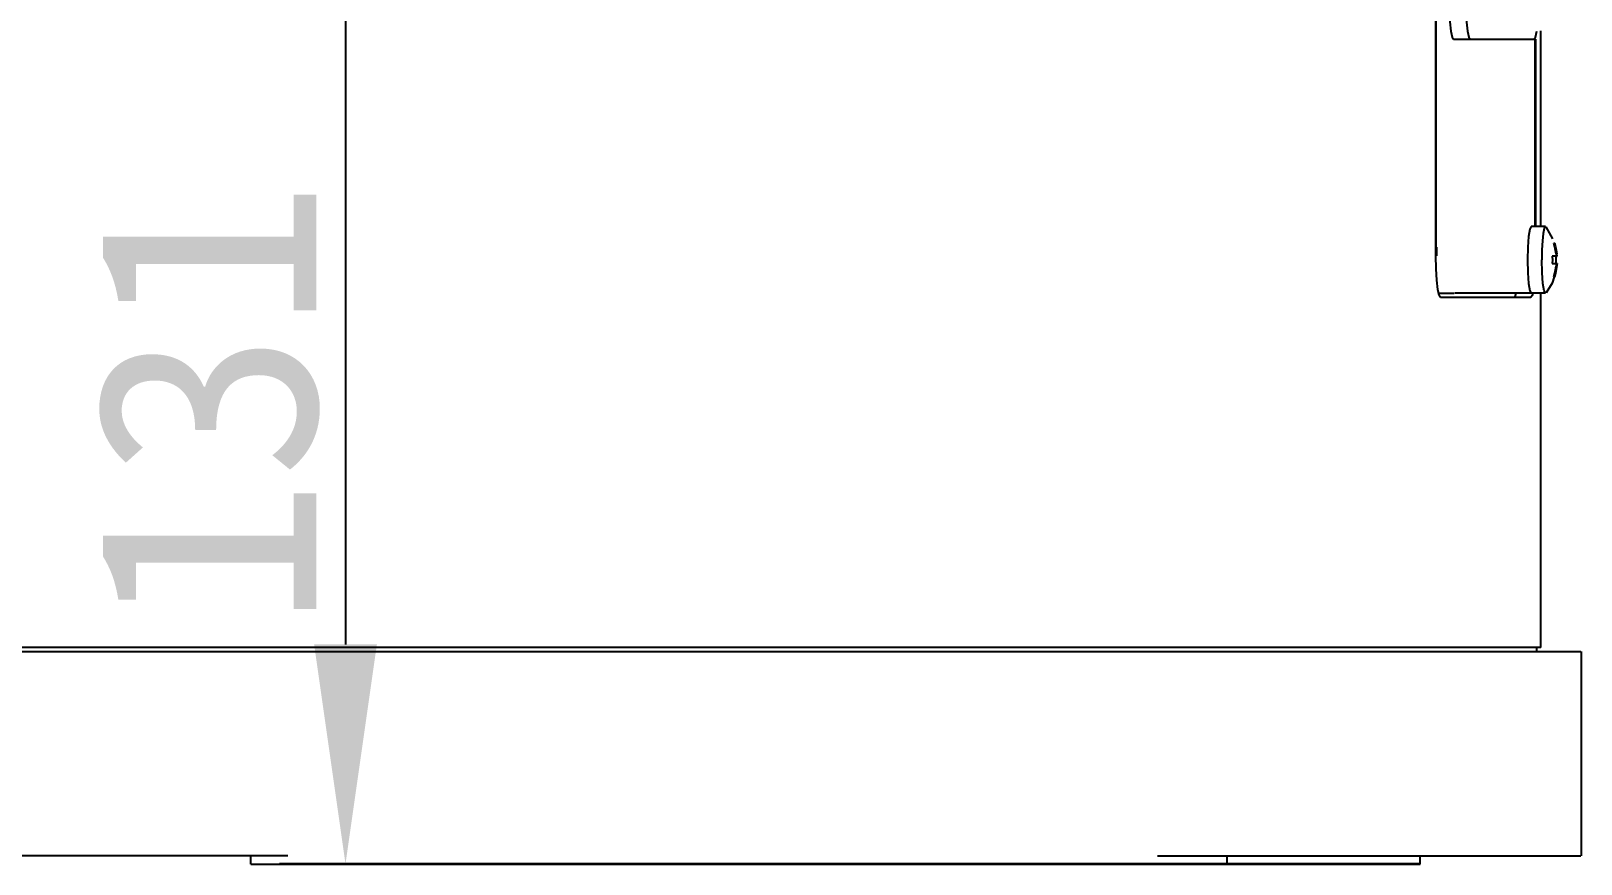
# Model space of a CAD drawing. Header units: millimetres. Extents: x 4086 to 8300, y 123 to 1549.
# Drawn here: x 7340.77 to 7376.05, y 329.6 to 348.57 of the extents above; entities that cross this region are included whole.
import ezdxf

# ---------------------------------------------------------------- set-up
doc = ezdxf.new("R2010")
doc.units = ezdxf.units.MM
doc.styles.get("Standard").update_dxf_attribs({"font": 'simsun.ttc'})
doc.dimstyles.new('放大图标注', dxfattribs={"dimtxt": 5, "dimasz": 5, "dimexe": 1.5, "dimexo": 0, "dimtad": 1, "dimdec": 3, "dimlfac": 2, "dimdsep": 46, "dimtxsty": 'Standard', "dimblk": '_FILLED', "dimcen": 0.09, "dimadec": 0, "dimazin": 0, "dimtp": 0.2, "dimtm": 0.2, "dimtfac": 1, "dimtdec": 3, "dimtofl": 0, "dimtmove": 0, "dimatfit": 2, "dimldrblk": '_FILLED', "dimfxl": 1, "dimtolj": 1, "dimarcsym": 0})

# ---------------------------------------------------------------- blocks, each defined once
blk = doc.blocks.new('_FILLED')
at = {"color": 0, "linetype": 'ByBlock'}
blk.add_solid([(0, 0), (-1, 0.1429), (-1, -0.1429)], dxfattribs=at)
blk = doc.blocks.new('*D2221')
at = {"color": 0, "lineweight": -2}
for p, q in [((7362.899, 354.456), (7346.43, 354.456)), ((7347.93, 349.456), (7347.93, 334.604)), ((7372.388, 329.604), (7346.43, 329.604))]:
    blk.add_line(p, q, dxfattribs=at)
at = {"layer": 'Defpoints', "color": 0}
for p in [(7362.899, 354.456), (7347.93, 329.604), (7372.388, 329.604)]:
    blk.add_point(p, dxfattribs=at)
at = {"color": 0, "linetype": 'ByBlock', "lineweight": -2, "xscale": 5, "yscale": 5, "zscale": 5}
for p, rotation in [((7347.93, 354.456), 90), ((7347.93, 329.604), 270)]:
    blk.add_blockref('_FILLED', p, dxfattribs=dict(at, rotation=rotation))
at = {"color": 0, "insert": (7344.805, 340.068), "char_height": 5, "attachment_point": 5, "rotation": 90}
blk.add_mtext('\\A1;\\A1;131', dxfattribs=at)

msp = doc.modelspace()

# ---------------------------------------------------------------- linework, layer by layer
at = {"color": 7, "linetype": 'Continuous'}
for p, q in [((7372.7449, 343.45243), (7372.7449, 381.77381)), ((7372.7556, 343.45243), (7372.7556, 381.77381)), ((7375.13449, 344.10839), (7375.13449, 348.5746)), ((7373.15159, 348.38489), (7374.98413, 348.38489)), ((7373.49541, 348.43161), (7373.52859, 348.38489)), ((7375.00312, 348.38489), (7375.00312, 344.11642)), ((7375.01383, 348.38489), (7375.01383, 344.11642)), ((7375.24238, 344.11642), (7374.9175, 344.11642)), ((7375.41211, 343.83842), (7375.25479, 344.10839)), ((7372.76212, 343.64797), (7372.75772, 343.45214)), ((7375.17238, 343.79462), (7375.16086, 343.58963)), ((7375.43806, 343.7397), (7375.42958, 343.73842)), ((7375.45327, 343.65538), (7375.42958, 343.73842)), ((7375.44841, 343.73842), (7375.47145, 343.65798)), ((7375.47037, 343.57505), (7375.45327, 343.65538)), ((7375.47145, 343.65798), (7375.48873, 343.57768)), ((7372.75017, 343.15841), (7372.7449, 343.45243)), ((7375.16086, 343.58963), (7375.15676, 343.35758)), ((7375.16315, 343.06982), (7375.15676, 343.35758)), ((7375.47521, 343.44105), (7375.39602, 343.44105)), ((7375.39732, 343.3019), (7375.39602, 343.2741)), ((7375.39602, 343.2741), (7375.47521, 343.2741)), ((7375.39809, 343.38542), (7375.39835, 343.35758)), ((7375.48164, 343.49796), (7375.47037, 343.57505)), ((7375.48079, 343.44868), (7375.47521, 343.44105)), ((7375.48164, 343.44105), (7375.50689, 343.44105)), ((7375.50689, 343.2741), (7375.48164, 343.2741)), ((7375.48344, 343.41325), (7375.48196, 343.44105)), ((7375.48432, 343.32973), (7375.48462, 343.35758)), ((7375.50689, 343.27406), (7375.48856, 343.13653)), ((7375.48873, 343.57768), (7375.50047, 343.49796)), ((7375.50689, 343.44106), (7375.50013, 343.49251)), ((7375.5069, 343.44106), (7375.50047, 343.49796)), ((7375.50047, 343.21719), (7375.5069, 343.27406)), ((7372.76537, 342.89453), (7372.75017, 343.15841)), ((7375.18171, 342.82211), (7375.16315, 343.06982)), ((7375.48089, 343.09246), (7375.39045, 342.82849)), ((7375.44435, 342.97545), (7375.44841, 342.97674)), ((7375.47122, 343.05624), (7375.44841, 342.97674)), ((7375.48856, 343.13653), (7375.47122, 343.05624)), ((7375.48314, 343.24565), (7375.48164, 343.21719)), ((7372.78897, 342.68534), (7372.76537, 342.89453)), ((7372.81874, 342.55062), (7372.78897, 342.68534)), ((7372.80811, 342.59874), (7373.16609, 342.59874)), ((7375.24238, 342.59874), (7373.1785, 342.59874)), ((7374.95061, 342.59874), (7374.93997, 342.5506)), ((7375.13449, 334.53607), (7375.13449, 342.60674)), ((7375.39045, 342.82849), (7375.25478, 342.60674)), ((7372.85192, 342.50388), (7372.81874, 342.55062)), ((7374.9068, 342.50388), (7372.85192, 342.50388)), ((7374.93997, 342.5506), (7374.9068, 342.50388)), ((7311.57765, 334.44122), (7376.0501, 334.44122)), ((7375.13396, 334.53607), (7314.83019, 334.53607)), ((7375.03964, 334.53607), (7375.03964, 334.44122)), ((7376.05034, 334.44122), (7376.05034, 329.79333)), ((7346.61747, 329.79333), (7320.6047, 329.79333)), ((7345.77595, 329.60362), (7345.77595, 329.79333)), ((7345.77631, 329.60362), (7372.38816, 329.60362)), ((7366.4098, 329.79333), (7376.0501, 329.79333)), ((7368.0005, 329.60362), (7368.0005, 329.79333)), ((7372.38853, 329.60362), (7372.38853, 329.79333))]:
    msp.add_line(p, q, dxfattribs=at)
for points in [[(7373.0498, 349.04032), (7373.06501, 348.77589), (7373.08868, 348.56604), (7373.11852, 348.43131), (7373.15159, 348.38489)], [(7373.42684, 349.03938), (7373.44204, 348.77549), (7373.46564, 348.56631), (7373.49541, 348.43161)], [(7374.98413, 348.38489), (7375.01731, 348.43162), (7375.04708, 348.56634), (7375.04721, 348.56748)], [(7374.9175, 344.11642), (7374.88474, 344.05865), (7374.85696, 343.89416), (7374.8384, 343.64797)], [(7375.24238, 344.11642), (7375.21412, 344.07389), (7375.19041, 343.96067), (7375.17238, 343.79462)], [(7374.8384, 343.64797), (7374.83188, 343.35758), (7374.8384, 343.06718), (7374.85696, 342.821)], [(7375.44841, 343.73842), (7375.44435, 343.7397), (7375.44233, 343.7397)], [(7375.39602, 343.44105), (7375.39732, 343.41325), (7375.39809, 343.38542)], [(7375.39835, 343.35758), (7375.39809, 343.32973), (7375.39732, 343.3019)], [(7375.47521, 343.2741), (7375.4808, 343.26647), (7375.48314, 343.24565)], [(7375.48164, 343.49796), (7375.48314, 343.46948), (7375.48079, 343.44868)], [(7375.48196, 343.2741), (7375.48344, 343.3019), (7375.48432, 343.32973)], [(7375.48462, 343.35758), (7375.48432, 343.38542), (7375.48344, 343.41325)], [(7375.42958, 342.97674), (7375.45235, 343.05612), (7375.4697, 343.13639), (7375.48164, 343.21719)], [(7375.42958, 342.97674), (7375.43806, 342.97545), (7375.4408, 342.97545)], [(7374.5298, 342.50388), (7374.56298, 342.55062), (7374.57362, 342.59874)], [(7374.85696, 342.821), (7374.88474, 342.6565), (7374.9175, 342.59874)], [(7375.24238, 342.59874), (7375.20955, 342.65672), (7375.18171, 342.82211)]]:
    msp.add_lwpolyline(points, dxfattribs=at)

# ---------------------------------------------------------------- dimensions: what is measured, and where the dimension line sits
dim = msp.add_linear_dim(base=(7347.92977, 329.60362), p1=(7362.89877, 354.4556), p2=(7372.38816, 329.60362), angle=90, text='\\A1;131', dimstyle='放大图标注', override={"dimpost": '<>', "dimtxsty": 'Standard'})
dim.commit()
dim.dimension.update_dxf_attribs({"geometry": '*D2221', "text_midpoint": (7347.92977, 340.06817), "dimtype": 160})

doc.saveas('drawing.dxf')
